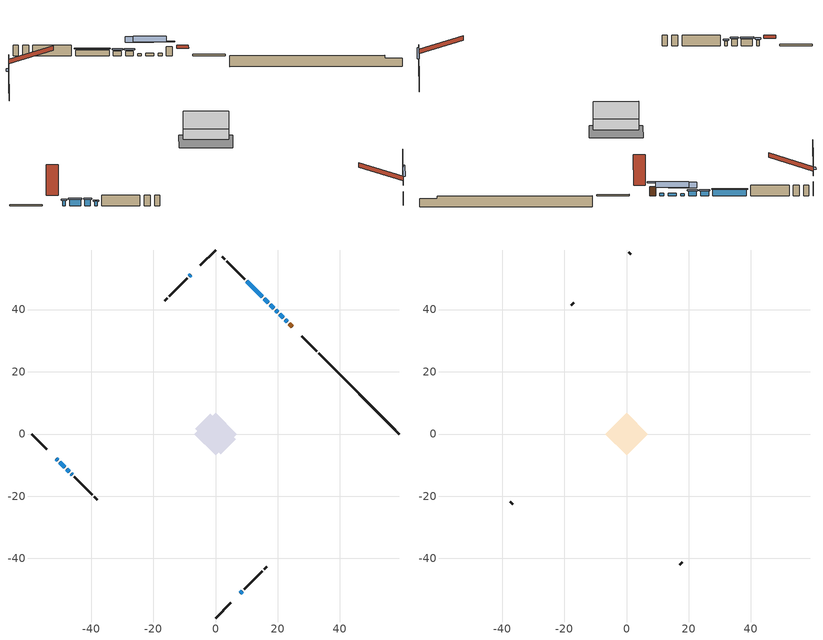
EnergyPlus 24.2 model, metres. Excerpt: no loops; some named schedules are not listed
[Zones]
conditioned space
 floor outside (Floor1 construction): -2.13,0 0,2.13 2.13,0 0,-2.13 z0.63
 floor adiabatic (AdiabaticFloorConstruction): -6.86,0 0,6.86 6.86,0 0,-6.86 z0.63
 floor foundation (Slab1 construction): -6.49,1.62 -1.62,6.49 6.49,-1.62 1.62,-6.49 z-1.88
 wall outside (RimJoist1 construction): 0,-59.15 4.87,-54.28 / -59.15,0 -54.28,-4.87 / 0,59.15 -4.87,54.28 / 32.54,26.61 27.67,31.47 z0.63:0.93
 wall outside (AdiabaticWallConstruction 1): 24.6,34.55 23.71,35.43 z0.63:2.66
 wall outside (AdiabaticWallConstruction): -51.21,-7.94 -50.77,-8.37 / -7.94,51.21 -8.37,50.77 z0.63:1.85; -50.12,-9.03 -48.5,-10.65 / -47.84,-11.3 -47.04,-12.11 z0.63:2.08; -46.38,-12.77 -46,-13.15 z0.63:1.62; 23.06,36.09 22.45,36.7 / 7.94,-51.21 8.55,-50.59 z0.63:1.19; 21.79,37.36 20.6,38.54 z0.63:1.24; 19.95,39.2 19.37,39.78 z0.63:1.11; 18.72,40.43 17.58,41.56 z0.63:1.7; 16.93,42.22 15.74,43.41 z0.63:1.72; 15.08,44.06 10.06,49.09 z0.63:1.95
 wall outside (Wall1 construction): 9.21,-49.94 14.97,-44.18 / -45.34,-13.8 -39.59,-19.56 / -9.03,50.12 -14.79,44.36 / 9.4,49.75 3.64,55.5 z0.63:3.07
 wall outside (Wall2 construction): 15.62,-43.52 16.51,-42.63 / -38.93,-20.22 -38.04,-21.11 / -15.45,43.7 -16.33,42.81 / 2.98,56.16 2.1,57.05 z0.63:3.07
 wall foundation (FoundationWall1 construction): 33.2,25.95,-1.88 33.2,25.95,0.63 56.55,2.6,0.63 56.55,2.6,-0.02 59.15,0,-0.02 59.15,0,-1.88
 window (WindowConstruction 6): -51.21,-7.94 -50.77,-8.37 z0.63:1.85
 window (WindowConstruction 3): -50.12,-9.03 -48.5,-10.65 z0.63:2.08
 window (WindowConstruction 4): -47.84,-11.3 -47.04,-12.11 z0.63:2.08
 window (WindowConstruction 5): -46.38,-12.77 -46,-13.14 z0.63:1.62
 window (WindowConstruction 8): 23.06,36.09 22.45,36.7 z0.63:1.19
 window (WindowConstruction 9): 21.79,37.36 20.6,38.54 z0.63:1.24
 window (WindowConstruction 10): 19.95,39.2 19.37,39.77 z0.63:1.11
 window (WindowConstruction 11): 7.94,-51.21 8.55,-50.6 z0.63:1.19
 window (WindowConstruction 7): -7.94,51.21 -8.37,50.77 z0.63:1.85
 window (WindowConstruction): 18.71,40.43 17.58,41.56 z0.63:1.7
 window (WindowConstruction 1): 16.93,42.22 15.74,43.41 z0.63:1.72
 window (WindowConstruction 2): 15.08,44.06 10.06,49.09 z0.63:1.95
 door (Door): 24.6,34.55 23.71,35.43 z0.63:2.66
 ceiling adiabatic (AdiabaticFloorConstruction): 0,-6.86 6.86,0 0,6.86 -6.86,0 z0.63
attic - vented
 floor to conditioned space (Floor2 construction Reversed): -6.86,0 0,6.86 6.86,0 0,-6.86 z3.07
 wall outside (Wall3 construction): 17.17,-41.98 17.95,-41.19 / -37.38,-21.76 -36.6,-22.55 / -16.99,42.16 -17.77,41.37 / 1.44,57.71 0.66,58.49 z0.63:3.07
 roof outside (Roof1 construction): 7.28,-51.86,3.07 0.6,-45.18,6.22 -1.16,-46.94,6.22 5.52,-53.62,3.07; -51.86,-7.28,3.07 -45.18,-0.6,6.22 -46.94,1.16,6.22 -53.62,-5.52,3.07; -7.28,51.86,3.07 -0.6,45.18,6.22 1.16,46.94,6.22 -5.52,53.62,3.07; 25.26,33.89,3.07 18.57,27.21,6.22 20.33,25.45,6.22 27.02,32.13,3.07
shading: -50.56,-8.58 -51.42,-7.73 -51.85,-8.16 -50.99,-9.01 z2.15; -48.29,-10.86 -50.33,-8.82 -50.76,-9.25 -48.72,-11.29 z2.38; -46.82,-12.32 -48.06,-11.09 -48.49,-11.52 -47.26,-12.75 z2.38; -45.79,-13.36 -46.59,-12.56 -47.02,-12.99 -46.22,-13.79 z1.92; 20.58,38.57 24.92,34.22 25.21,34.51 20.87,38.86 z3.83; 18.74,40.41 23.66,35.49 25.81,37.65 20.9,42.57 z3.88; 17.51,41.64 21.81,37.33 23.97,39.49 19.66,43.8 z3.75; 10.42,-48.73 6.07,-53.07 6.37,-53.36 10.71,-49.02 z3.83; -8.58,50.56 -7.73,51.42 -8.16,51.85 -9.01,50.99 z2.15; 17.37,41.77 18.93,40.22 19.36,40.65 17.8,42.21 z2; 15.53,43.62 17.14,42.01 17.57,42.44 15.96,44.05 z2.02; 9.85,49.3 15.29,43.85 15.51,44.06 10.06,49.51 z2.25
[Building]
Building 1: Terrain=Suburbs
[Site:Location]
Quebec Intl AP_QC: Latitude {deg}=46.8; Longitude {deg}=-71.38; Time Zone {hr}=-5; Elevation {m}=74; Keep Site Location Information=Yes
[Site:GroundTemperature:Shallow]
0.0108218, -2.24938, -2.43038, -1.3578, 2.94801, 7.23376, 10.9493, 13.303, 13.5029, 11.5886, 7.96783, 3.81355
[Site:WaterMainsTemperature]
Calculation Method=Schedule; Temperature Schedule=mains temperature schedule
[Material] Roughness=Rough; Thermal Absorptance=0.9
Name | Thickness {m} | Conductivity {W/m-K} | Density {kg/m3} | Specific Heat {J/kg-K} | Solar Absorptance | Visible Absorptance
asphalt or fiberglass shingles | 0.00635 | 0.162714 | 1121.4 | 1465.45 | 0.4 | 0.4
ceiling loosefill ins | 0.254 | 0.0480833 | 16.02 | 1046.75 | 0.7 | 0.7
ceiling stud and cavity | 0.1397 | 0.0850345 | 65.682 | 1177.47 | 0.7 | 0.7
concrete 4.0 in. | 0.1016 | 1.803125 | 2242.8 | 837.4 | 0.7 | 0.7
concrete 8.0 in. | 0.2032 | 1.803125 | 2242.8 | 837.4 | 0.7 | 0.7
door material | 0.04445 | 0.053851 | 512.64 | 1214.23 | 0.7 | 0.7
exterior vertical ins | 0.0204263 | 0.029427 | 32.04 | 1214.23 | 0.7 | 0.7
floor covering | 0.0127 | 0.0433444 | 54.468 | 1339.84 | 0.6 | 0.6
floor rigid ins | 0.155448 | 0.029427 | 32.04 | 1214.23 | 0.7 | 0.7
floor rigid ins 1; wall rigid ins 1 | 0.512978 | 0.029427 | 32.04 | 1214.23 | 0.7 | 0.7
floor stud and cavity | 0.1397 | 0.920422 | 92.3553 | 1139.71 | 0.7 | 0.7
floor stud and cavity 1 | 0.1397 | 1.75129 | 37.0049 | 1207.88 | 0.7 | 0.7
furniture material conditioned space 1 | 0.1524 | 0.115458 | 640.8 | 1214.23 | 0.6 | 0.6
gypsum board | 0.0127 | 0.160291 | 801 | 837.4 | 0.6 | 0.6
gypsum board 1 | 0.0127 | 0.160291 | 801 | 837.4 | 0.7 | 0.7
osb sheathing 0.5 in. | 0.0127 | 0.115458 | 512.64 | 1214.23 | 0.7 | 0.7
osb sheathing 0.75 in. | 0.01905 | 0.115458 | 512.64 | 1214.23 | 0.7 | 0.7
osb sheathing 2.0 in. | 0.0508 | 0.115458 | 512.64 | 1214.23 | 0.7 | 0.7
rim joist rigid ins; wall rigid ins | 0.051816 | 0.029427 | 32.04 | 1214.23 | 0.7 | 0.7
rim joist stud and cavity | 0.0508 | 0.0333303 | 125.044 | 1163.47 | 0.6 | 0.6
wall stud and cavity | 0.1397 | 0.708435 | 139.0536 | 1170.24 | 0.7 | 0.7
wall stud and cavity 1 | 0.1397 | 0.0890442 | 139.0536 | 1170.24 | 0.7 | 0.7
wall stud and cavity 2 | 0.0889 | 6.9971 | 50.32683 | 1063.81 | 0.6 | 0.6
wall stud and cavity 3 | 0.0889 | 0.380278 | 52.3479 | 1209.89 | 0.7 | 0.7
wall stud and cavity 4 | 0.0889 | 0.391764 | 83.0341 | 1211.67 | 0.7 | 0.7
wood siding | 0.0254 | 0.102417 | 544.68 | 1172.36 | 0.4 | 0.4
wood siding 1 | 0.00254 | 0.102417 | 544.68 | 1172.36 | 0.4 | 0.4
wood siding 2; wood siding 3; wood siding 4 | 0.0254 | 0.102417 | 544.68 | 1172.36 | 0.7 | 0.7
[WindowMaterial:SimpleGlazingSystem]
Name | U-Factor {W/m2-K} | Solar Heat Gain Coefficient
WindowMaterial | 1.53817 | 0.37
WindowMaterial 1 | 1.69943 | 0.34
WindowMaterial 2 | 2.91452 | 0.63
WindowMaterial 3 | 5.4946 | 0.69
WindowMaterial 4 | 2.93098 | 0.61
WindowMaterial 5 | 4.851851 | 0.56
WindowMaterial 6 | 2.96789 | 0.62
WindowMaterial 7 | 3.04681 | 0.44
WindowMaterial 8 | 3.00196 | 0.52
WindowMaterial 9 | 3.05533 | 0.41
[Construction]
AdiabaticFloorConstruction: floor stud and cavity 1, floor rigid ins 1, osb sheathing 0.75 in., floor covering
AdiabaticWallConstruction: wood siding 3, wall rigid ins 1, wall stud and cavity 3, gypsum board
AdiabaticWallConstruction 1: wood siding 4, wall rigid ins 1, wall stud and cavity 3, gypsum board
Door: door material
Floor1 construction: floor stud and cavity, floor rigid ins, osb sheathing 0.75 in., floor covering
Floor2 construction Reversed: gypsum board, ceiling stud and cavity, ceiling loosefill ins
FoundationWall1 construction: concrete 8.0 in., gypsum board 1
furniture construction conditioned space 1: furniture material conditioned space 1
PartitionWallConstruction: gypsum board, wall stud and cavity 4, gypsum board
RimJoist1 construction: wood siding 2, rim joist rigid ins, osb sheathing 2.0 in., rim joist stud and cavity
Roof1 construction: asphalt or fiberglass shingles
Slab1 construction: concrete 4.0 in.
Wall1 construction: wood siding, wall rigid ins, osb sheathing 0.5 in., wall stud and cavity, gypsum board
Wall2 construction: wood siding, osb sheathing 0.5 in., wall stud and cavity 1, gypsum board
Wall3 construction: wood siding 1, wall stud and cavity 2
WindowConstruction: WindowMaterial
WindowConstruction 1: WindowMaterial 1
WindowConstruction 10: WindowMaterial 9
WindowConstruction 11; WindowConstruction 8: WindowMaterial 7
WindowConstruction 2: WindowMaterial 2
WindowConstruction 3: WindowMaterial 3
WindowConstruction 4: WindowMaterial 4
WindowConstruction 5: WindowMaterial 5
WindowConstruction 6; WindowConstruction 7: WindowMaterial 6
WindowConstruction 9: WindowMaterial 8
[Zone] Multiplier=1; Part of Total Floor Area=Yes
Name | Volume {m3}
attic - vented | 48.1635
conditioned space | 445.2
[Space]
Name | Zone | Volume {m3}
attic - vented 1 | attic - vented | 48.1635
conditioned space 1 | conditioned space | 445.2
[ZoneInfiltration:EffectiveLeakageArea]
infil attic - vented 1: Zone or Space=attic - vented 1; Schedule=Always On Discrete; Effective Air Leakage Area {cm2}=3477.05; Stack Coefficient=0.00038865; Wind Coefficient=1.33199e-05
[ZoneMixing]
whole house fan mix: Zone or Space=attic - vented; Schedule=Always On Continuous; Design Flow Rate Calculation Method=Flow/Zone; Design Flow Rate {m3/s}=0; Source Zone or Space=conditioned space
[SurfaceProperty:ExposedFoundationPerimeter]
Slab1: Exposed Perimeter Calculation Method=TotalExposedPerimeter; Total Exposed Perimeter {m}=36.699
[InternalMass] Zone or ZoneList=conditioned space; Space or SpaceList=conditioned space 1
Name | Construction | Surface Area {m2}
furniture mass conditioned space 1 | furniture construction conditioned space 1 | 72.8881
partition wall mass | PartitionWallConstruction | 182.22
[Lights]
interior lighting: Zone or ZoneList or Space or SpaceList=conditioned space 1; Schedule=interior lighting schedule; Design Level Calculation Method=LightingLevel; Lighting Level {W}=343.2; Return Air Fraction=0; Fraction Radiant=0.6; Fraction Visible=0.2; Fraction Replaceable=1
[People]
occupants: Zone or ZoneList or Space or SpaceList=conditioned space 1; Number of People Schedule=occupants schedule; Number of People Calculation Method=People; Number of People=3; Fraction Radiant=0.314171; Sensible Heat Fraction=0.56303; Activity Level Schedule=occupants activity schedule; Carbon Dioxide Generation Rate {m3/s-W}=0; Enable ASHRAE 55 Comfort Warnings=No; Mean Radiant Temperature Calculation Type=EnclosureAveraged
[ElectricEquipment] Zone or ZoneList or Space or SpaceList=conditioned space 1; Design Level Calculation Method=EquipmentLevel
Name | Schedule | Design Level {W} | Fraction Latent | Fraction Radiant | Fraction Lost
clothes dryer | clothes dryer schedule | 140.772 | 0.015 | 0.081 | 0.85
clothes washer | clothes washer schedule | 32.1985 | 0.03 | 0.162 | 0.7
cooking range | cooking range schedule | 215.147 | 0.08 | 0.432 | 0.2
dishwasher | dishwasher schedule | 66.8632 | 0.3 | 0.18 | 0.4
fridge | fridge schedule | 72.9452 | 0 | 0.6 | 0
mech vent bath fan 0 | mech vent bath fan 0 schedule | 50.2 | 0 | 0 | 1
mech vent bath fan 1 | mech vent bath fan 1 schedule | 50.2 | 0 | 0 | 1
mech vent house fan | mech vent house fan schedule | 0 | 0 | 0 | 1
mech vent house fan cfis | mech vent house fan cfis schedule | 0 | 0 | 0 | 0
mech vent range fan 0 | mech vent range fan 0 schedule | 57 | 0 | 0 | 1
misc plug loads | misc plug loads schedule | 494.7 | 0.045 | 0.513 | 0.1
whole house fan | Always On Discrete | 0 | 0 | 0 | 1
[OtherEquipment] Zone or ZoneList or Space or SpaceList=conditioned space 1; Design Level Calculation Method=EquipmentLevel
Name | Fuel Type | Schedule | Design Level {W} | Fraction Latent | Fraction Radiant | Fraction Lost
clothes dryer 1 | Electricity | clothes dryer schedule | 0 | 0.015 | 0.081 | 0.85
cooking range 1 | Electricity | cooking range schedule | 0 | 0.08 | 0.432 | 0.2
general water use latent | None | general water use schedule | 62.594 | 1 | 0 | 0
general water use sensible | None | general water use schedule | -61.6891 | 0 | 0.6 | 0
mech vent house fan latent load | None | Always On Discrete | 0 | 1 | 0 | 0
mech vent house fan sensible load | None | Always On Discrete | 0 | 0 | 0 | 0
water heater energy adjustment1 | Electricity | Always On Discrete | 0.01 | 0 | 0 | 1
[ZoneInfiltration:DesignFlowRate] Zone or ZoneList or Space or SpaceList=conditioned space 1; Schedule=Always On Discrete; Design Flow Rate Calculation Method=Flow/Zone; Design Flow Rate {m3/s}=0
infil flow; natural vent flow; whole house fan flow
[Foundation:Kiva]
Foundation Kiva 1: Initial Indoor Air Temperature {C}=18; Wall Height Above Grade {m}=0.629991; Wall Depth Below Slab {m}=0.2032; Custom Block Material Name 1=exterior vertical ins; Custom Block Depth 1 {m}=2.51; Custom Block X Position 1 {m}=0.2159; Custom Block Z Position 1 {m}=0
[Foundation:Kiva:Settings]
Soil Conductivity {W/m-K}=0.849921; Soil Density {kg/m3}=1842.3; Soil Specific Heat {J/kg-K}=418.7; Ground Solar Absorptivity=0.9; Ground Thermal Absorptivity=0.9; Ground Surface Roughness {m}=0.03; Far-Field Width {m}=40; Deep-Ground Boundary Condition=ZeroFlux; Deep-Ground Depth {m}=40; Minimum Cell Dimension {m}=0.2; Maximum Cell Growth Coefficient=3; Simulation Timestep=Timestep
[Exterior:Lights]
exterior lighting: Schedule=exterior lighting schedule; Design Level {W}=75.6
[Schedule:Constant]
Name | Hourly Value
Always On Continuous; mech vent house fan schedule; mech vent house fan cfis schedule; Always On Discrete | 1
occupants activity schedule | 117.228
fridge schedule | 0
[Schedule:Week:Daily]
interior lighting schedule Week Rule - Jan1-Jan27: interior lighting schedule day, interior lighting schedule day, interior lighting schedule day, interior lighting schedule day, interior lighting schedule day, interior lighting schedule day, interior lighting schedule day, interior lighting schedule default day, interior lighting schedule default day, interior lighting schedule default day, interior lighting schedule default day, interior lighting schedule default day
interior lighting schedule Week Rule - Jan28-Feb3: interior lighting schedule day, interior lighting schedule day, interior lighting schedule day, interior lighting schedule day, interior lighting schedule day 1, interior lighting schedule day 1, interior lighting schedule day 1, interior lighting schedule default day, interior lighting schedule default day, interior lighting schedule default day, interior lighting schedule default day, interior lighting schedule default day
interior lighting schedule Week Rule - Feb4-Feb24: interior lighting schedule day 1, interior lighting schedule day 1, interior lighting schedule day 1, interior lighting schedule day 1, interior lighting schedule day 1, interior lighting schedule day 1, interior lighting schedule day 1, interior lighting schedule default day, interior lighting schedule default day, interior lighting schedule default day, interior lighting schedule default day, interior lighting schedule default day
interior lighting schedule Week Rule - Feb25-Mar3: interior lighting schedule day 1, interior lighting schedule day 1, interior lighting schedule day 1, interior lighting schedule day 1, interior lighting schedule day 2, interior lighting schedule day 2, interior lighting schedule day 2, interior lighting schedule default day, interior lighting schedule default day, interior lighting schedule default day, interior lighting schedule default day, interior lighting schedule default day
interior lighting schedule Week Rule - Mar4-Mar31: interior lighting schedule day 2, interior lighting schedule day 2, interior lighting schedule day 2, interior lighting schedule day 2, interior lighting schedule day 2, interior lighting schedule day 2, interior lighting schedule day 2, interior lighting schedule default day, interior lighting schedule default day, interior lighting schedule default day, interior lighting schedule default day, interior lighting schedule default day
interior lighting schedule Week Rule - Apr1-Apr28: interior lighting schedule day 3, interior lighting schedule day 3, interior lighting schedule day 3, interior lighting schedule day 3, interior lighting schedule day 3, interior lighting schedule day 3, interior lighting schedule day 3, interior lighting schedule default day, interior lighting schedule default day, interior lighting schedule default day, interior lighting schedule default day, interior lighting schedule default day
interior lighting schedule Week Rule - Apr29-May5: interior lighting schedule day 3, interior lighting schedule day 3, interior lighting schedule day 4, interior lighting schedule day 4, interior lighting schedule day 4, interior lighting schedule day 4, interior lighting schedule day 4, interior lighting schedule default day, interior lighting schedule default day, interior lighting schedule default day, interior lighting schedule default day, interior lighting schedule default day
interior lighting schedule Week Rule - May6-May26: interior lighting schedule day 4, interior lighting schedule day 4, interior lighting schedule day 4, interior lighting schedule day 4, interior lighting schedule day 4, interior lighting schedule day 4, interior lighting schedule day 4, interior lighting schedule default day, interior lighting schedule default day, interior lighting schedule default day, interior lighting schedule default day, interior lighting schedule default day
interior lighting schedule Week Rule - May27-Jun2: interior lighting schedule day 4, interior lighting schedule day 4, interior lighting schedule day 4, interior lighting schedule day 4, interior lighting schedule day 4, interior lighting schedule day 5, interior lighting schedule day 5, interior lighting schedule default day, interior lighting schedule default day, interior lighting schedule default day, interior lighting schedule default day, interior lighting schedule default day
interior lighting schedule Week Rule - Jun3-Jun30: interior lighting schedule day 5, interior lighting schedule day 5, interior lighting schedule day 5, interior lighting schedule day 5, interior lighting schedule day 5, interior lighting schedule day 5, interior lighting schedule day 5, interior lighting schedule default day, interior lighting schedule default day, interior lighting schedule default day, interior lighting schedule default day, interior lighting schedule default day
interior lighting schedule Week Rule - Jul1-Jul28: interior lighting schedule day 6, interior lighting schedule day 6, interior lighting schedule day 6, interior lighting schedule day 6, interior lighting schedule day 6, interior lighting schedule day 6, interior lighting schedule day 6, interior lighting schedule default day, interior lighting schedule default day, interior lighting schedule default day, interior lighting schedule default day, interior lighting schedule default day
interior lighting schedule Week Rule - Jul29-Aug4: interior lighting schedule day 6, interior lighting schedule day 6, interior lighting schedule day 6, interior lighting schedule day 7, interior lighting schedule day 7, interior lighting schedule day 7, interior lighting schedule day 7, interior lighting schedule default day, interior lighting schedule default day, interior lighting schedule default day, interior lighting schedule default day, interior lighting schedule default day
interior lighting schedule Week Rule - Aug5-Aug25: interior lighting schedule day 7, interior lighting schedule day 7, interior lighting schedule day 7, interior lighting schedule day 7, interior lighting schedule day 7, interior lighting schedule day 7, interior lighting schedule day 7, interior lighting schedule default day, interior lighting schedule default day, interior lighting schedule default day, interior lighting schedule default day, interior lighting schedule default day
interior lighting schedule Week Rule - Aug26-Sep1: interior lighting schedule day 7, interior lighting schedule day 7, interior lighting schedule day 7, interior lighting schedule day 7, interior lighting schedule day 7, interior lighting schedule day 7, interior lighting schedule day 8, interior lighting schedule default day, interior lighting schedule default day, interior lighting schedule default day, interior lighting schedule default day, interior lighting schedule default day
interior lighting schedule Week Rule - Sep2-Sep29: interior lighting schedule day 8, interior lighting schedule day 8, interior lighting schedule day 8, interior lighting schedule day 8, interior lighting schedule day 8, interior lighting schedule day 8, interior lighting schedule day 8, interior lighting schedule default day, interior lighting schedule default day, interior lighting schedule default day, interior lighting schedule default day, interior lighting schedule default day
interior lighting schedule Week Rule - Sep30-Oct6: interior lighting schedule day 8, interior lighting schedule day 9, interior lighting schedule day 9, interior lighting schedule day 9, interior lighting schedule day 9, interior lighting schedule day 9, interior lighting schedule day 9, interior lighting schedule default day, interior lighting schedule default day, interior lighting schedule default day, interior lighting schedule default day, interior lighting schedule default day
interior lighting schedule Week Rule - Oct7-Oct27: interior lighting schedule day 9, interior lighting schedule day 9, interior lighting schedule day 9, interior lighting schedule day 9, interior lighting schedule day 9, interior lighting schedule day 9, interior lighting schedule day 9, interior lighting schedule default day, interior lighting schedule default day, interior lighting schedule default day, interior lighting schedule default day, interior lighting schedule default day
interior lighting schedule Week Rule - Oct28-Nov3: interior lighting schedule day 9, interior lighting schedule day 9, interior lighting schedule day 9, interior lighting schedule day 9, interior lighting schedule day 10, interior lighting schedule day 10, interior lighting schedule day 10, interior lighting schedule default day, interior lighting schedule default day, interior lighting schedule default day, interior lighting schedule default day, interior lighting schedule default day
interior lighting schedule Week Rule - Nov4-Nov24: interior lighting schedule day 10, interior lighting schedule day 10, interior lighting schedule day 10, interior lighting schedule day 10, interior lighting schedule day 10, interior lighting schedule day 10, interior lighting schedule day 10, interior lighting schedule default day, interior lighting schedule default day, interior lighting schedule default day, interior lighting schedule default day, interior lighting schedule default day
interior lighting schedule Week Rule - Nov25-Dec1: interior lighting schedule day 10, interior lighting schedule day 10, interior lighting schedule day 10, interior lighting schedule day 10, interior lighting schedule day 10, interior lighting schedule day 10, interior lighting schedule day 11, interior lighting schedule default day, interior lighting schedule default day, interior lighting schedule default day, interior lighting schedule default day, interior lighting schedule default day
interior lighting schedule Week Rule - Dec2-Dec31: interior lighting schedule day 11, interior lighting schedule day 11, interior lighting schedule day 11, interior lighting schedule day 11, interior lighting schedule day 11, interior lighting schedule day 11, interior lighting schedule day 11, interior lighting schedule default day, interior lighting schedule default day, interior lighting schedule default day, interior lighting schedule default day, interior lighting schedule default day
occupants schedule Week Rule - Jan1-Dec31: occupants schedule day, occupants schedule day, occupants schedule day, occupants schedule day, occupants schedule day, occupants schedule day, occupants schedule day, occupants schedule default day, occupants schedule default day, occupants schedule default day, occupants schedule default day, occupants schedule default day
clothes dryer schedule Week Rule - Jan1-Dec31: clothes dryer schedule day, clothes dryer schedule day, clothes dryer schedule day, clothes dryer schedule day, clothes dryer schedule day, clothes dryer schedule day, clothes dryer schedule day, clothes dryer schedule default day, clothes dryer schedule default day, clothes dryer schedule default day, clothes dryer schedule default day, clothes dryer schedule default day
clothes washer schedule Week Rule - Jan1-Dec31: clothes washer schedule day, clothes washer schedule day, clothes washer schedule day, clothes washer schedule day, clothes washer schedule day, clothes washer schedule day, clothes washer schedule day, clothes washer schedule default day, clothes washer schedule default day, clothes washer schedule default day, clothes washer schedule default day, clothes washer schedule default day
cooking range schedule Week Rule - Jan1-Dec31: cooking range schedule day, cooking range schedule day, cooking range schedule day, cooking range schedule day, cooking range schedule day, cooking range schedule day, cooking range schedule day, cooking range schedule default day, cooking range schedule default day, cooking range schedule default day, cooking range schedule default day, cooking range schedule default day
dishwasher schedule Week Rule - Jan1-Dec31: dishwasher schedule day, dishwasher schedule day, dishwasher schedule day, dishwasher schedule day, dishwasher schedule day, dishwasher schedule day, dishwasher schedule day, dishwasher schedule default day, dishwasher schedule default day, dishwasher schedule default day, dishwasher schedule default day, dishwasher schedule default day
mech vent bath fan 0 schedule Week Rule - Jan1-Dec31: mech vent bath fan 0 schedule day, mech vent bath fan 0 schedule day, mech vent bath fan 0 schedule day, mech vent bath fan 0 schedule day, mech vent bath fan 0 schedule day, mech vent bath fan 0 schedule day, mech vent bath fan 0 schedule day, mech vent bath fan 0 schedule default day, mech vent bath fan 0 schedule default day, mech vent bath fan 0 schedule default day, mech vent bath fan 0 schedule default day, mech vent bath fan 0 schedule default day
mech vent bath fan 1 schedule Week Rule - Jan1-Dec31: mech vent bath fan 1 schedule day, mech vent bath fan 1 schedule day, mech vent bath fan 1 schedule day, mech vent bath fan 1 schedule day, mech vent bath fan 1 schedule day, mech vent bath fan 1 schedule day, mech vent bath fan 1 schedule day, mech vent bath fan 1 schedule default day, mech vent bath fan 1 schedule default day, mech vent bath fan 1 schedule default day, mech vent bath fan 1 schedule default day, mech vent bath fan 1 schedule default day
mech vent range fan 0 schedule Week Rule - Jan1-Dec31: mech vent range fan 0 schedule day, mech vent range fan 0 schedule day, mech vent range fan 0 schedule day, mech vent range fan 0 schedule day, mech vent range fan 0 schedule day, mech vent range fan 0 schedule day, mech vent range fan 0 schedule day, mech vent range fan 0 schedule default day, mech vent range fan 0 schedule default day, mech vent range fan 0 schedule default day, mech vent range fan 0 schedule default day, mech vent range fan 0 schedule default day
misc plug loads schedule Week Rule - Jan1-Dec31: misc plug loads schedule day, misc plug loads schedule day, misc plug loads schedule day, misc plug loads schedule day, misc plug loads schedule day, misc plug loads schedule day, misc plug loads schedule day, misc plug loads schedule default day, misc plug loads schedule default day, misc plug loads schedule default day, misc plug loads schedule default day, misc plug loads schedule default day
general water use schedule Week Rule - Jan1-Dec31: general water use schedule day, general water use schedule day, general water use schedule day, general water use schedule day, general water use schedule day, general water use schedule day, general water use schedule day, general water use schedule default day, general water use schedule default day, general water use schedule default day, general water use schedule default day, general water use schedule default day
exterior lighting schedule Week Rule - Jan1-Jan27: exterior lighting schedule day, exterior lighting schedule day, exterior lighting schedule day, exterior lighting schedule day, exterior lighting schedule day, exterior lighting schedule day, exterior lighting schedule day, exterior lighting schedule default day, exterior lighting schedule default day, exterior lighting schedule default day, exterior lighting schedule default day, exterior lighting schedule default day
exterior lighting schedule Week Rule - Jan28-Feb3: exterior lighting schedule day, exterior lighting schedule day, exterior lighting schedule day, exterior lighting schedule day, exterior lighting schedule day 1, exterior lighting schedule day 1, exterior lighting schedule day 1, exterior lighting schedule default day, exterior lighting schedule default day, exterior lighting schedule default day, exterior lighting schedule default day, exterior lighting schedule default day
exterior lighting schedule Week Rule - Feb4-Feb24: exterior lighting schedule day 1, exterior lighting schedule day 1, exterior lighting schedule day 1, exterior lighting schedule day 1, exterior lighting schedule day 1, exterior lighting schedule day 1, exterior lighting schedule day 1, exterior lighting schedule default day, exterior lighting schedule default day, exterior lighting schedule default day, exterior lighting schedule default day, exterior lighting schedule default day
exterior lighting schedule Week Rule - Feb25-Mar3: exterior lighting schedule day 1, exterior lighting schedule day 1, exterior lighting schedule day 1, exterior lighting schedule day 1, exterior lighting schedule day 2, exterior lighting schedule day 2, exterior lighting schedule day 2, exterior lighting schedule default day, exterior lighting schedule default day, exterior lighting schedule default day, exterior lighting schedule default day, exterior lighting schedule default day
exterior lighting schedule Week Rule - Mar4-Mar31: exterior lighting schedule day 2, exterior lighting schedule day 2, exterior lighting schedule day 2, exterior lighting schedule day 2, exterior lighting schedule day 2, exterior lighting schedule day 2, exterior lighting schedule day 2, exterior lighting schedule default day, exterior lighting schedule default day, exterior lighting schedule default day, exterior lighting schedule default day, exterior lighting schedule default day
exterior lighting schedule Week Rule - Apr1-Apr28: exterior lighting schedule day 3, exterior lighting schedule day 3, exterior lighting schedule day 3, exterior lighting schedule day 3, exterior lighting schedule day 3, exterior lighting schedule day 3, exterior lighting schedule day 3, exterior lighting schedule default day, exterior lighting schedule default day, exterior lighting schedule default day, exterior lighting schedule default day, exterior lighting schedule default day
exterior lighting schedule Week Rule - Apr29-May5: exterior lighting schedule day 3, exterior lighting schedule day 3, exterior lighting schedule day 4, exterior lighting schedule day 4, exterior lighting schedule day 4, exterior lighting schedule day 4, exterior lighting schedule day 4, exterior lighting schedule default day, exterior lighting schedule default day, exterior lighting schedule default day, exterior lighting schedule default day, exterior lighting schedule default day
exterior lighting schedule Week Rule - May6-May26: exterior lighting schedule day 4, exterior lighting schedule day 4, exterior lighting schedule day 4, exterior lighting schedule day 4, exterior lighting schedule day 4, exterior lighting schedule day 4, exterior lighting schedule day 4, exterior lighting schedule default day, exterior lighting schedule default day, exterior lighting schedule default day, exterior lighting schedule default day, exterior lighting schedule default day
exterior lighting schedule Week Rule - May27-Jun2: exterior lighting schedule day 4, exterior lighting schedule day 4, exterior lighting schedule day 4, exterior lighting schedule day 4, exterior lighting schedule day 4, exterior lighting schedule day 5, exterior lighting schedule day 5, exterior lighting schedule default day, exterior lighting schedule default day, exterior lighting schedule default day, exterior lighting schedule default day, exterior lighting schedule default day
exterior lighting schedule Week Rule - Jun3-Jun30: exterior lighting schedule day 5, exterior lighting schedule day 5, exterior lighting schedule day 5, exterior lighting schedule day 5, exterior lighting schedule day 5, exterior lighting schedule day 5, exterior lighting schedule day 5, exterior lighting schedule default day, exterior lighting schedule default day, exterior lighting schedule default day, exterior lighting schedule default day, exterior lighting schedule default day
exterior lighting schedule Week Rule - Jul1-Jul28: exterior lighting schedule day 6, exterior lighting schedule day 6, exterior lighting schedule day 6, exterior lighting schedule day 6, exterior lighting schedule day 6, exterior lighting schedule day 6, exterior lighting schedule day 6, exterior lighting schedule default day, exterior lighting schedule default day, exterior lighting schedule default day, exterior lighting schedule default day, exterior lighting schedule default day
exterior lighting schedule Week Rule - Jul29-Aug4: exterior lighting schedule day 6, exterior lighting schedule day 6, exterior lighting schedule day 6, exterior lighting schedule day 7, exterior lighting schedule day 7, exterior lighting schedule day 7, exterior lighting schedule day 7, exterior lighting schedule default day, exterior lighting schedule default day, exterior lighting schedule default day, exterior lighting schedule default day, exterior lighting schedule default day
exterior lighting schedule Week Rule - Aug5-Aug25: exterior lighting schedule day 7, exterior lighting schedule day 7, exterior lighting schedule day 7, exterior lighting schedule day 7, exterior lighting schedule day 7, exterior lighting schedule day 7, exterior lighting schedule day 7, exterior lighting schedule default day, exterior lighting schedule default day, exterior lighting schedule default day, exterior lighting schedule default day, exterior lighting schedule default day
exterior lighting schedule Week Rule - Aug26-Sep1: exterior lighting schedule day 7, exterior lighting schedule day 7, exterior lighting schedule day 7, exterior lighting schedule day 7, exterior lighting schedule day 7, exterior lighting schedule day 7, exterior lighting schedule day 8, exterior lighting schedule default day, exterior lighting schedule default day, exterior lighting schedule default day, exterior lighting schedule default day, exterior lighting schedule default day
exterior lighting schedule Week Rule - Sep2-Sep29: exterior lighting schedule day 8, exterior lighting schedule day 8, exterior lighting schedule day 8, exterior lighting schedule day 8, exterior lighting schedule day 8, exterior lighting schedule day 8, exterior lighting schedule day 8, exterior lighting schedule default day, exterior lighting schedule default day, exterior lighting schedule default day, exterior lighting schedule default day, exterior lighting schedule default day
[Schedule:Year]
interior lighting schedule: interior lighting schedule Week Rule - Jan1-Jan27, 1, 1, 1, 27, interior lighting schedule Week Rule - Jan28-Feb3, 1, 28, 2, 3, interior lighting schedule Week Rule - Feb4-Feb24, 2, 4, 2, 24, interior lighting schedule Week Rule - Feb25-Mar3, 2, 25, 3, 3, interior lighting schedule Week Rule - Mar4-Mar31, 3, 4, 3, 31, interior lighting schedule Week Rule - Apr1-Apr28, 4, 1, 4, 28, interior lighting schedule Week Rule - Apr29-May5, 4, 29, 5, 5, interior lighting schedule Week Rule - May6-May26, 5, 6, 5, 26, interior lighting schedule Week Rule - May27-Jun2, 5, 27, 6, 2, interior lighting schedule Week Rule - Jun3-Jun30, 6, 3, 6, 30, interior lighting schedule Week Rule - Jul1-Jul28, 7, 1, 7, 28, interior lighting schedule Week Rule - Jul29-Aug4, 7, 29, 8, 4, interior lighting schedule Week Rule - Aug5-Aug25, 8, 5, 8, 25, interior lighting schedule Week Rule - Aug26-Sep1, 8, 26, 9, 1, interior lighting schedule Week Rule - Sep2-Sep29, 9, 2, 9, 29, interior lighting schedule Week Rule - Sep30-Oct6, 9, 30, 10, 6, interior lighting schedule Week Rule - Oct7-Oct27, 10, 7, 10, 27, interior lighting schedule Week Rule - Oct28-Nov3, 10, 28, 11, 3, interior lighting schedule Week Rule - Nov4-Nov24, 11, 4, 11, 24, interior lighting schedule Week Rule - Nov25-Dec1, 11, 25, 12, 1, interior lighting schedule Week Rule - Dec2-Dec31, 12, 2, 12, 31
occupants schedule: occupants schedule Week Rule - Jan1-Dec31, 1, 1, 12, 31
clothes dryer schedule: clothes dryer schedule Week Rule - Jan1-Dec31, 1, 1, 12, 31
clothes washer schedule: clothes washer schedule Week Rule - Jan1-Dec31, 1, 1, 12, 31
cooking range schedule: cooking range schedule Week Rule - Jan1-Dec31, 1, 1, 12, 31
dishwasher schedule: dishwasher schedule Week Rule - Jan1-Dec31, 1, 1, 12, 31
mech vent bath fan 0 schedule: mech vent bath fan 0 schedule Week Rule - Jan1-Dec31, 1, 1, 12, 31
mech vent bath fan 1 schedule: mech vent bath fan 1 schedule Week Rule - Jan1-Dec31, 1, 1, 12, 31
mech vent range fan 0 schedule: mech vent range fan 0 schedule Week Rule - Jan1-Dec31, 1, 1, 12, 31
misc plug loads schedule: misc plug loads schedule Week Rule - Jan1-Dec31, 1, 1, 12, 31
general water use schedule: general water use schedule Week Rule - Jan1-Dec31, 1, 1, 12, 31
exterior lighting schedule: exterior lighting schedule Week Rule - Jan1-Jan27, 1, 1, 1, 27, exterior lighting schedule Week Rule - Jan28-Feb3, 1, 28, 2, 3, exterior lighting schedule Week Rule - Feb4-Feb24, 2, 4, 2, 24, exterior lighting schedule Week Rule - Feb25-Mar3, 2, 25, 3, 3, exterior lighting schedule Week Rule - Mar4-Mar31, 3, 4, 3, 31, exterior lighting schedule Week Rule - Apr1-Apr28, 4, 1, 4, 28, exterior lighting schedule Week Rule - Apr29-May5, 4, 29, 5, 5, exterior lighting schedule Week Rule - May6-May26, 5, 6, 5, 26, exterior lighting schedule Week Rule - May27-Jun2, 5, 27, 6, 2, exterior lighting schedule Week Rule - Jun3-Jun30, 6, 3, 6, 30, exterior lighting schedule Week Rule - Jul1-Jul28, 7, 1, 7, 28, exterior lighting schedule Week Rule - Jul29-Aug4, 7, 29, 8, 4, exterior lighting schedule Week Rule - Aug5-Aug25, 8, 5, 8, 25, exterior lighting schedule Week Rule - Aug26-Sep1, 8, 26, 9, 1, exterior lighting schedule Week Rule - Sep2-Sep29, 9, 2, 9, 29, exterior lighting schedule Week Rule - Sep30-Oct6, 9, 30, 10, 6, exterior lighting schedule Week Rule - Oct7-Oct27, 10, 7, 10, 27, exterior lighting schedule Week Rule - Oct28-Nov3, 10, 28, 11, 3, exterior lighting schedule Week Rule - Nov4-Nov24, 11, 4, 11, 24, exterior lighting schedule Week Rule - Nov25-Dec1, 11, 25, 12, 1, exterior lighting schedule Week Rule - Dec2-Dec31, 12, 2, 12, 31
[Schedule:Compact]
mains temperature schedule: Through: 01/01, For: AllDays, Until: 24:00, 5.175, Through: 01/02, For: AllDays, Until: 24:00, 5.10167, Through: 01/03, For: AllDays, Until: 24:00, 5.02889, Through: 01/04, For: AllDays, Until: 24:00, 4.95778, Through: 01/05, For: AllDays, Until: 24:00, 4.88778, Through: 01/06, For: AllDays, Until: 24:00, 4.81833, Through: 01/07, For: AllDays, Until: 24:00, 4.75056, Through: 01/08, For: AllDays, Until: 24:00, 4.68389, Through: 01/09, For: AllDays, Until: 24:00, 4.61833, Through: 01/10, For: AllDays, Until: 24:00, 4.55389, Through: 01/11, For: AllDays, Until: 24:00, 4.49056, Through: 01/12, For: AllDays, Until: 24:00, 4.42889, Through: 01/13, For: AllDays, Until: 24:00, 4.36778, Through: 01/14, For: AllDays, Until: 24:00, 4.30889, Through: 01/15, For: AllDays, Until: 24:00, 4.25056, Through: 01/16, For: AllDays, Until: 24:00, 4.19389, Through: 01/17, For: AllDays, Until: 24:00, 4.13833, Through: 01/18, For: AllDays, Until: 24:00, 4.08444, Through: 01/19, For: AllDays, Until: 24:00, 4.03167, Through: 01/20, For: AllDays, Until: 24:00, 3.98056, Through: 01/21, For: AllDays, Until: 24:00, 3.93056, Through: 01/22, For: AllDays, Until: 24:00, 3.88222, Through: 01/23, For: AllDays, Until: 24:00, 3.835, Through: 01/24, For: AllDays, Until: 24:00, 3.78944, Through: 01/25, For: AllDays, Until: 24:00, 3.74556, Through: 01/26, For: AllDays, Until: 24:00, 3.70278, Through: 01/27, For: AllDays, Until: 24:00, 3.66167, Through: 01/28, For: AllDays, Until: 24:00, 3.62167, Through: 01/29, For: AllDays, Until: 24:00, 3.58389, Through: 01/30, For: AllDays, Until: 24:00, 3.54722, Through: 01/31, For: AllDays, Until: 24:00, 3.51167, Through: 02/01, For: AllDays, Until: 24:00, 3.47833, Through: 02/02, For: AllDays, Until: 24:00, 3.44611, Through: 02/03, For: AllDays, Until: 24:00, 3.41556, Through: 02/04, For: AllDays, Until: 24:00, 3.38667, Through: 02/05, For: AllDays, Until: 24:00, 3.35944, Through: 02/06, For: AllDays, Until: 24:00, 3.33389, Through: 02/07, For: AllDays, Until: 24:00, 3.30944, Through: 02/08, For: AllDays, Until: 24:00, 3.28667, Through: 02/09, For: AllDays, Until: 24:00, 3.26611, Through: 02/10, For: AllDays, Until: 24:00, 3.24667, Through: 02/11, For: AllDays, Until: 24:00, 3.22889, Through: 02/12, For: AllDays, Until: 24:00, 3.21278, Through: 02/13, For: AllDays, Until: 24:00, 3.19833, Through: 02/14, For: AllDays, Until: 24:00, 3.18556, Through: 02/15, For: AllDays, Until: 24:00, 3.17389, Through: 02/16, For: AllDays, Until: 24:00, 3.16444, Through: 02/17, For: AllDays, Until: 24:00, 3.15667, Through: 02/18, For: AllDays, Until: 24:00, 3.15056, Through: 02/19, For: AllDays, Until: 24:00, 3.14556, Through: 02/20, For: AllDays, Until: 24:00, 3.14278, Through: 02/21, For: AllDays, Until: 24:00, 3.14111, Through: 02/22, For: AllDays, Until: 24:00, 3.14167, Through: 02/23, For: AllDays, Until: 24:00, 3.14333, Through: 02/24, For: AllDays, Until: 24:00, 3.14722, Through: 02/25, For: AllDays, Until: 24:00, 3.15222, Through: 02/26, For: AllDays, Until: 24:00, 3.15944, Through: 02/27, For: AllDays, Until: 24:00, 3.16778, Through: 02/28, For: AllDays, Until: 24:00, 3.17778, Through: 03/01, For: AllDays, Until: 24:00, 3.18944, Through: 03/02, For: AllDays, Until: 24:00, 3.20333, Through: 03/03, For: AllDays, Until: 24:00, 3.21833, Through: 03/04, For: AllDays, Until: 24:00, 3.235, Through: 03/05, For: AllDays, Until: 24:00, 3.25333, Through: 03/06, For: AllDays, Until: 24:00, 3.27333, Through: 03/07, For: AllDays, Until: 24:00, 3.29444, Through: 03/08, For: AllDays, Until: 24:00, 3.31778, Through: 03/09, For: AllDays, Until: 24:00, 3.34222, Through: 03/10, For: AllDays, Until: 24:00, 3.36889, Through: 03/11, For: AllDays, Until: 24:00, 3.39667, Through: 03/12, For: AllDays, Until: 24:00, 3.42611, Through: 03/13, For: AllDays, Until: 24:00, 3.45722, Through: 03/14, For: AllDays, Until: 24:00, 3.49, Through: 03/15, For: AllDays, Until: 24:00, 3.52389, Through: 03/16, For: AllDays, Until: 24:00, 3.55944, Through: 03/17, For: AllDays, Until: 24:00, 3.59667, Through: 03/18, For: AllDays, Until: 24:00, 3.63556, Through: 03/19, For: AllDays, Until: 24:00, 3.67556, Through: 03/20, For: AllDays, Until: 24:00, 3.71722, Through: 03/21, For: AllDays, Until: 24:00, 3.76056, Through: 03/22, For: AllDays, Until: 24:00, 3.80556, Through: 03/23, For: AllDays, Until: 24:00, 3.85111, Through: 03/24, For: AllDays, Until: 24:00, 3.89889, Through: 03/25, For: AllDays, Until: 24:00, 3.94778, Through: 03/26, For: AllDays, Until: 24:00, 3.99833, Through: 03/27, For: AllDays, Until: 24:00, 4.05, Through: 03/28, For: AllDays, Until: 24:00, 4.10333, Through: 03/29, For: AllDays, Until: 24:00, 4.15778, Through: 03/30, For: AllDays, Until: 24:00, 4.21333, Through: 03/31, For: AllDays, Until: 24:00, 4.27056, Through: 04/01, For: AllDays, Until: 24:00, 4.32944, Through: 04/02, For: AllDays, Until: 24:00, 4.38889, Through: 04/03, For: AllDays, Until: 24:00, 4.45, Through: 04/04, For: AllDays, Until: 24:00, 4.51222, Through: 04/05, For: AllDays, Until: 24:00, 4.57611, Through: 04/06, For: AllDays, Until: 24:00, 4.64056, Through: 04/07, For: AllDays, Until: 24:00, 4.70667, Through: 04/08, For: AllDays, Until: 24:00, 4.77389, Through: 04/09, For: AllDays, Until: 24:00, 4.84222, Through: 04/10, For: AllDays, Until: 24:00, 4.91167, Through: 04/11, For: AllDays, Until: 24:00, 4.98278, Through: 04/12, For: AllDays, Until: 24:00, 5.05444, Through: 04/13, For: AllDays, Until: 24:00, 5.12722, Through: 04/14, For: AllDays, Until: 24:00, 5.20111, Through: 04/15, For: AllDays, Until: 24:00, 5.27611, Through: 04/16, For: AllDays, Until: 24:00, 5.35167, Through: 04/17, For: AllDays, Until: 24:00, 5.42889, Through: 04/18, For: AllDays, Until: 24:00, 5.50667, Through: 04/19, For: AllDays, Until: 24:00, 5.58556, Through: 04/20, For: AllDays, Until: 24:00, 5.665, Through: 04/21, For: AllDays, Until: 24:00, 5.74611, Through: 04/22, For: AllDays, Until: 24:00, 5.82722, Through: 04/23, For: AllDays, Until: 24:00, 5.91, Through: 04/24, For: AllDays, Until: 24:00, 5.99278, Through: 04/25, For: AllDays, Until: 24:00, 6.07722, Through: 04/26, For: AllDays, Until: 24:00, 6.16167, Through: 04/27, For: AllDays, Until: 24:00, 6.24722, Through: 04/28, For: AllDays, Until: 24:00, 6.33389, Through: 04/29, For: AllDays, Until: 24:00, 6.42056, Through: 04/30, For: AllDays, Until: 24:00, 6.50833, Through: 05/01, For: AllDays, Until: 24:00, 6.59667, Through: 05/02, For: AllDays, Until: 24:00, 6.68556, Through: 05/03, For: AllDays, Until: 24:00, 6.775, Through: 05/04, For: AllDays, Until: 24:00, 6.86556, Through: 05/05, For: AllDays, Until: 24:00, 6.95611, Through: 05/06, For: AllDays, Until: 24:00, 7.04722, Through: 05/07, For: AllDays, Until: 24:00, 7.13889, Through: 05/08, For: AllDays, Until: 24:00, 7.23111, Through: 05/09, For: AllDays, Until: 24:00, 7.32333, Through: 05/10, For: AllDays, Until: 24:00, 7.41667, Through: 05/11, For: AllDays, Until: 24:00, 7.51, Through: 05/12, For: AllDays, Until: 24:00, 7.60389, Through: 05/13, For: AllDays, Until: 24:00, 7.69778, Through: 05/14, For: AllDays, Until: 24:00, 7.79222, Through: 05/15, For: AllDays, Until: 24:00, 7.88667, Through: 05/16, For: AllDays, Until: 24:00, 7.98167, Through: 05/17, For: AllDays, Until: 24:00, 8.07667, Through: 05/18, For: AllDays, Until: 24:00, 8.17167, Through: 05/19, For: AllDays, Until: 24:00, 8.26722, Through: 05/20, For: AllDays, Until: 24:00, 8.36278, Through: 05/21, For: AllDays, Until: 24:00, 8.45833, Through: 05/22, For: AllDays, Until: 24:00, 8.55444, Through: 05/23, For: AllDays, Until: 24:00, 8.65, Through: 05/24, For: AllDays, Until: 24:00, 8.74611, Through: 05/25, For: AllDays, Until: 24:00, 8.84167, Through: 05/26, For: AllDays, Until: 24:00, 8.93722, Through: 05/27, For: AllDays, Until: 24:00, 9.03333, Through: 05/28, For: AllDays, Until: 24:00, 9.12889, Through: 05/29, For: AllDays, Until: 24:00, 9.22389, Through: 05/30, For: AllDays, Until: 24:00, 9.31944, Through: 05/31, For: AllDays, Until: 24:00, 9.41444, Through: 06/01, For: AllDays, Until: 24:00, 9.50944, Through: 06/02, For: AllDays, Until: 24:00, 9.60389, Through: 06/03, For: AllDays, Until: 24:00, 9.69833, Through: 06/04, For: AllDays, Until: 24:00, 9.79278, Through: 06/05, For: AllDays, Until: 24:00, 9.88667, Through: 06/06, For: AllDays, Until: 24:00, 9.98, Through: 06/07, For: AllDays, Until: 24:00, 10.0728, Through: 06/08, For: AllDays, Until: 24:00, 10.1656, Through: 06/09, For: AllDays, Until: 24:00, 10.2578, Through: 06/10, For: AllDays, Until: 24:00, 10.3494, Through: 06/11, For: AllDays, Until: 24:00, 10.4411, Through: 06/12, For: AllDays, Until: 24:00, 10.5317, Through: 06/13, For: AllDays, Until: 24:00, 10.6222, Through: 06/14, For: AllDays, Until: 24:00, 10.7117, Through: 06/15, For: AllDays, Until: 24:00, 10.8006, Through: 06/16, For: AllDays, Until: 24:00, 10.8889, Through: 06/17, For: AllDays, Until: 24:00, 10.9772, Through: 06/18, For: AllDays, Until: 24:00, 11.0639, Through: 06/19, For: AllDays, Until: 24:00, 11.1506, Through: 06/20, For: AllDays, Until: 24:00, 11.2361, Through: 06/21, For: AllDays, Until: 24:00, 11.3211, Through: 06/22, For: AllDays, Until: 24:00, 11.4056, Through: 06/23, For: AllDays, Until: 24:00, 11.4889, Through: 06/24, For: AllDays, Until: 24:00, 11.5711, Through: 06/25, For: AllDays, Until: 24:00, 11.6533, Through: 06/26, For: AllDays, Until: 24:00, 11.7339, Through: 06/27, For: AllDays, Until: 24:00, 11.8139, Through: 06/28, For: AllDays, Until: 24:00, 11.8928, Through: 06/29, For: AllDays, Until: 24:00, 11.9711, Through: 06/30, For: AllDays, Until: 24:00, 12.0483, Through: 07/01, For: AllDays, Until: 24:00, 12.1244, Through: 07/02, For: AllDays, Until: 24:00, 12.1994, Through: 07/03, For: AllDays, Until: 24:00, 12.2733, Through: 07/04, For: AllDays, Until: 24:00, 12.3467, Through: 07/05, For: AllDays, Until: 24:00, 12.4183, Through: 07/06, For: AllDays, Until: 24:00, 12.4894, Through: 07/07, For: AllDays, Until: 24:00, 12.5589, Through: 07/08, For: AllDays, Until: 24:00, 12.6278, Through: 07/09, For: AllDays, Until: 24:00, 12.695, Through: 07/10, For: AllDays, Until: 24:00, 12.7617, Through: 07/11, For: AllDays, Until: 24:00, 12.8267, Through: 07/12, For: AllDays, Until: 24:00, 12.8906, Through: 07/13, For: AllDays, Until: 24:00, 12.9528, Through: 07/14, For: AllDays, Until: 24:00, 13.0144, Through: 07/15, For: AllDays, Until: 24:00, 13.0744, Through: 07/16, For: AllDays, Until: 24:00, 13.1333, Through: 07/17, For: AllDays, Until: 24:00, 13.1906, Through: 07/18, For: AllDays, Until: 24:00, 13.2467, Through: 07/19, For: AllDays, Until: 24:00, 13.3017, Through: 07/20, For: AllDays, Until: 24:00, 13.355, Through: 07/21, For: AllDays, Until: 24:00, 13.4072, Through: 07/22, For: AllDays, Until: 24:00, 13.4578, Through: 07/23, For: AllDays, Until: 24:00, 13.5067, Through: 07/24, For: AllDays, Until: 24:00, 13.5544, Through: 07/25, For: AllDays, Until: 24:00, 13.6011, Through: 07/26, For: AllDays, Until: 24:00, 13.6461, Through: 07/27, For: AllDays, Until: 24:00, 13.6894, Through: 07/28, For: AllDays, Until: 24:00, 13.7317, Through: 07/29, For: AllDays, Until: 24:00, 13.7722, Through: 07/30, For: AllDays, Until: 24:00, 13.8111, Through: 07/31, For: AllDays, Until: 24:00, 13.8489, Through: 08/01, For: AllDays, Until: 24:00, 13.8844, Through: 08/02, For: AllDays, Until: 24:00, 13.9189, Through: 08/03, For: AllDays, Until: 24:00, 13.9522, Through: 08/04, For: AllDays, Until: 24:00, 13.9833, Through: 08/05, For: AllDays, Until: 24:00, 14.0133, Through: 08/06, For: AllDays, Until: 24:00, 14.0411, Through: 08/07, For: AllDays, Until: 24:00, 14.0678, Through: 08/08, For: AllDays, Until: 24:00, 14.0933, Through: 08/09, For: AllDays, Until: 24:00, 14.1167, Through: 08/10, For: AllDays, Until: 24:00, 14.1383, Through: 08/11, For: AllDays, Until: 24:00, 14.1589, Through: 08/12, For: AllDays, Until: 24:00, 14.1772, Through: 08/13, For: AllDays, Until: 24:00, 14.1944, Through: 08/14, For: AllDays, Until: 24:00, 14.21, Through: 08/15, For: AllDays, Until: 24:00, 14.2233, Through: 08/16, For: AllDays, Until: 24:00, 14.2356, Through: 08/17, For: AllDays, Until: 24:00, 14.2461, Through: 08/18, For: AllDays, Until: 24:00, 14.255, Through: 08/19, For: AllDays, Until: 24:00, 14.2622, Through: 08/20, For: AllDays, Until: 24:00, 14.2678, Through: 08/21, For: AllDays, Until: 24:00, 14.2717, Through: 08/22, For: AllDays, Until: 24:00, 14.2739, Through: 08/23, For: AllDays, Until: 24:00, 14.2744, Through: 08/24, For: AllDays, Until: 24:00, 14.2733, Through: 08/25, For: AllDays, Until: 24:00, 14.2711, Through: 08/26, For: AllDays, Until: 24:00, 14.2667, Through: 08/27, For: AllDays, Until: 24:00, 14.2606, Through: 08/28, For: AllDays, Until: 24:00, 14.2528, Through: 08/29, For: AllDays, Until: 24:00, 14.2439, Through: 08/30, For: AllDays, Until: 24:00, 14.2328, Through: 08/31, For: AllDays, Until: 24:00, 14.2206, Through: 09/01, For: AllDays, Until: 24:00, 14.2061, Through: 09/02, For: AllDays, Until: 24:00, 14.1906, Through: 09/03, For: AllDays, Until: 24:00, 14.1728, Through: 09/04, For: AllDays, Until: 24:00, 14.1539, Through: 09/05, For: AllDays, Until: 24:00, 14.1333, Through: 09/06, For: AllDays, Until: 24:00, 14.1111, Through: 09/07, For: AllDays, Until: 24:00, 14.0872, Through: 09/08, For: AllDays, Until: 24:00, 14.0617, Through: 09/09, For: AllDays, Until: 24:00, 14.035, Through: 09/10, For: AllDays, Until: 24:00, 14.0061, Through: 09/11, For: AllDays, Until: 24:00, 13.9761, Through: 09/12, For: AllDays, Until: 24:00, 13.9444, Through: 09/13, For: AllDays, Until: 24:00, 13.9111, Through: 09/14, For: AllDays, Until: 24:00, 13.8761, Through: 09/15, For: AllDays, Until: 24:00, 13.84, Through: 09/16, For: AllDays, Until: 24:00, 13.8022, Through: 09/17, For: AllDays, Until: 24:00, 13.7628, Through: 09/18, For: AllDays, Until: 24:00, 13.7217, Through: 09/19, For: AllDays, Until: 24:00, 13.6794, Through: 09/20, For: AllDays, Until: 24:00, 13.6356, Through: 09/21, For: AllDays, Until: 24:00, 13.59, Through: 09/22, For: AllDays, Until: 24:00, 13.5433, Through: 09/23, For: AllDays, Until: 24:00, 13.4956, Through: 09/24, For: AllDays, Until: 24:00, 13.4456, Through: 09/25, For: AllDays, Until: 24:00, 13.395, Through: 09/26, For: AllDays, Until: 24:00, 13.3422, Through: 09/27, For: AllDays, Until: 24:00, 13.2883, Through: 09/28, For: AllDays, Until: 24:00, 13.2333, Through: 09/29, For: AllDays, Until: 24:00, 13.1772, Through: 09/30, For: AllDays, Until: 24:00, 13.1194, Through: 10/01, For: AllDays, Until: 24:00, 13.06, Through: 10/02, For: AllDays, Until: 24:00, 13, Through: 10/03, For: AllDays, Until: 24:00, 12.9383, Through: 10/04, For: AllDays, Until: 24:00, 12.8756, Through: 10/05, For: AllDays, Until: 24:00, 12.8111, Through: 10/06, For: AllDays, Until: 24:00, 12.7456, Through: 10/07, For: AllDays, Until: 24:00, 12.6794, Through: 10/08, For: AllDays, Until: 24:00, 12.6117, Through: 10/09, For: AllDays, Until: 24:00, 12.5428, Through: 10/10, For: AllDays, Until: 24:00, 12.4728, Through: 10/11, For: AllDays, Until: 24:00, 12.4017, Through: 10/12, For: AllDays, Until: 24:00, 12.3294, Through: 10/13, For: AllDays, Until: 24:00, 12.2561, Through: 10/14, For: AllDays, Until: 24:00, 12.1817, Through: 10/15, For: AllDays, Until: 24:00, 12.1061, Through: 10/16, For: AllDays, Until: 24:00, 12.03, Through: 10/17, For: AllDays, Until: 24:00, 11.9528, Through: 10/18, For: AllDays, Until: 24:00, 11.8744, Through: 10/19, For: AllDays, Until: 24:00, 11.795, Through: 10/20, For: AllDays, Until: 24:00, 11.715, Through: 10/21, For: AllDays, Until: 24:00, 11.6339, Through: 10/22, For: AllDays, Until: 24:00, 11.5517, Through: 10/23, For: AllDays, Until: 24:00, 11.4689, Through: 10/24, For: AllDays, Until: 24:00, 11.3856, Through: 10/25, For: AllDays, Until: 24:00, 11.3011, Through: 10/26, For: AllDays, Until: 24:00, 11.2161, Through: 10/27, For: AllDays, Until: 24:00, 11.13, Through: 10/28, For: AllDays, Until: 24:00, 11.0433, Through: 10/29, For: AllDays, Until: 24:00, 10.9561, Through: 10/30, For: AllDays, Until: 24:00, 10.8683, Through: 10/31, For: AllDays, Until: 24:00, 10.7794, Through: 11/01, For: AllDays, Until: 24:00, 10.6906, Through: 11/02, For: AllDays, Until: 24:00, 10.6006, Through: 11/03, For: AllDays, Until: 24:00, 10.51, Through: 11/04, For: AllDays, Until: 24:00, 10.4194, Through: 11/05, For: AllDays, Until: 24:00, 10.3278, Through: 11/06, For: AllDays, Until: 24:00, 10.2361, Through: 11/07, For: AllDays, Until: 24:00, 10.1439, Through: 11/08, For: AllDays, Until: 24:00, 10.0511, Through: 11/09, For: AllDays, Until: 24:00, 9.95778, Through: 11/10, For: AllDays, Until: 24:00, 9.86444, Through: 11/11, For: AllDays, Until: 24:00, 9.77056, Through: 11/12, For: AllDays, Until: 24:00, 9.67611, Through: 11/13, For: AllDays, Until: 24:00, 9.58167, Through: 11/14, For: AllDays, Until: 24:00, 9.48722, Through: 11/15, For: AllDays, Until: 24:00, 9.39222, Through: 11/16, For: AllDays, Until: 24:00, 9.29667, Through: 11/17, For: AllDays, Until: 24:00, 9.20167, Through: 11/18, For: AllDays, Until: 24:00, 9.10611, Through: 11/19, For: AllDays, Until: 24:00, 9.01056, Through: 11/20, For: AllDays, Until: 24:00, 8.915, Through: 11/21, For: AllDays, Until: 24:00, 8.81889, Through: 11/22, For: AllDays, Until: 24:00, 8.72333, Through: 11/23, For: AllDays, Until: 24:00, 8.62722, Through: 11/24, For: AllDays, Until: 24:00, 8.53167, Through: 11/25, For: AllDays, Until: 24:00, 8.43611, Through: 11/26, For: AllDays, Until: 24:00, 8.34, Through: 11/27, For: AllDays, Until: 24:00, 8.245, Through: 11/28, For: AllDays, Until: 24:00, 8.14944, Through: 11/29, For: AllDays, Until: 24:00, 8.05389, Through: 11/30, For: AllDays, Until: 24:00, 7.95889, Through: 12/01, For: AllDays, Until: 24:00, 7.86444, Through: 12/02, For: AllDays, Until: 24:00, 7.76944, Through: 12/03, For: AllDays, Until: 24:00, 7.67556, Through: 12/04, For: AllDays, Until: 24:00, 7.58167, Through: 12/05, For: AllDays, Until: 24:00, 7.48778, Through: 12/06, For: AllDays, Until: 24:00, 7.39444, Through: 12/07, For: AllDays, Until: 24:00, 7.30167, Through: 12/08, For: AllDays, Until: 24:00, 7.20889, Through: 12/09, For: AllDays, Until: 24:00, 7.11722, Through: 12/10, For: AllDays, Until: 24:00, 7.02556, Through: 12/11, For: AllDays, Until: 24:00, 6.93444, Through: 12/12, For: AllDays, Until: 24:00, 6.84389, Through: 12/13, For: AllDays, Until: 24:00, 6.75389, Through: 12/14, For: AllDays, Until: 24:00, 6.66444, Through: 12/15, For: AllDays, Until: 24:00, 6.57556, Through: 12/16, For: AllDays, Until: 24:00, 6.48778, Through: 12/17, For: AllDays, Until: 24:00, 6.4, Through: 12/18, For: AllDays, Until: 24:00, 6.31333, Through: 12/19, For: AllDays, Until: 24:00, 6.22722, Through: 12/20, For: AllDays, Until: 24:00, 6.14167, Through: 12/21, For: AllDays, Until: 24:00, 6.05722, Through: 12/22, For: AllDays, Until: 24:00, 5.97333, Through: 12/23, For: AllDays, Until: 24:00, 5.89, Through: 12/24, For: AllDays, Until: 24:00, 5.80778, Through: 12/25, For: AllDays, Until: 24:00, 5.72667, Through: 12/26, For: AllDays, Until: 24:00, 5.64611, Through: 12/27, For: AllDays, Until: 24:00, 5.56667, Through: 12/28, For: AllDays, Until: 24:00, 5.48833, Through: 12/29, For: AllDays, Until: 24:00, 5.41056, Through: 12/30, For: AllDays, Until: 24:00, 5.33389, Through: 12/31, For: AllDays, Until: 24:00, 5.25778
